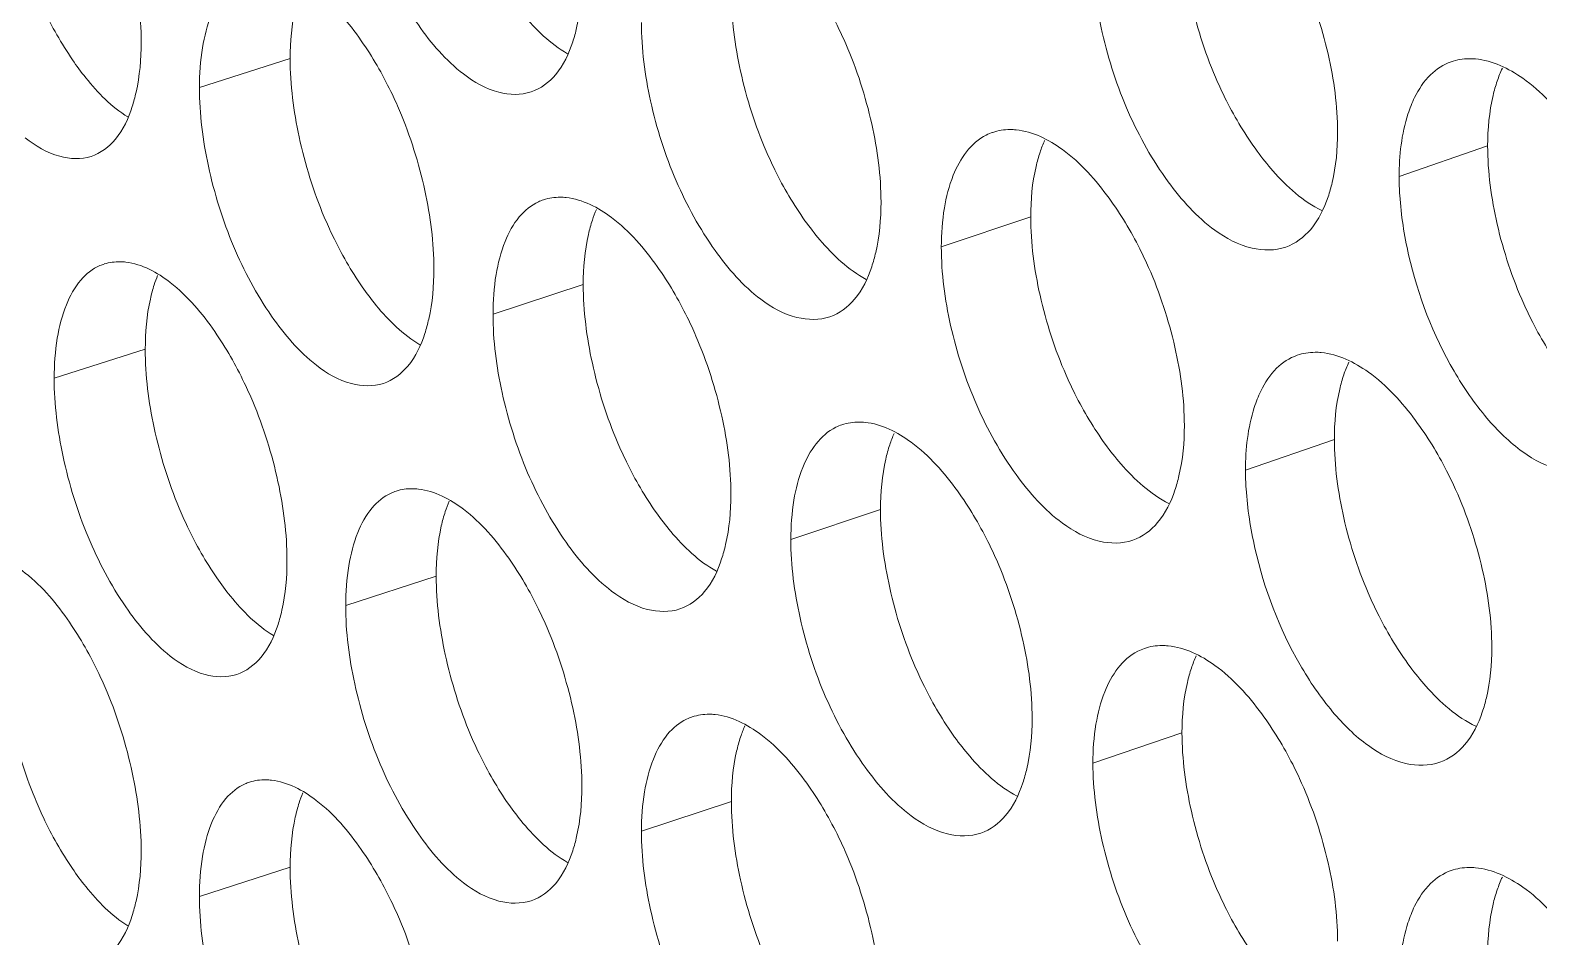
# Model space of a CAD drawing. Header units: millimetres. Extents: x 1177 to 4147, y 93 to 2194.
# Drawn here: x 2505.48 to 2520.17, y 808.83 to 817.65 of the extents above; entities that cross this region are included whole.
import ezdxf

# ---------------------------------------------------------------- set-up
doc = ezdxf.new("R2010")
doc.units = ezdxf.units.MM
doc.header["$LTSCALE"] = 0.1
doc.layers.get('0').update_dxf_attribs({"lineweight": 13})
doc.layers.add('标注', color=251, linetype='Continuous', lineweight=9)

# ---------------------------------------------------------------- blocks, each defined once
blk = doc.blocks.new('02')
at = {"layer": '标注'}
for p, q in [((4352.008, 758.95), (4350.746, 758.545)), ((4368.662, 757.736), (4367.431, 757.307)), ((4362.307, 756.748), (4361.064, 756.329)), ((4356.084, 755.805), (4354.829, 755.394)), ((4349.993, 754.905), (4348.726, 754.503)), ((4349.993, 754.905), (4348.726, 754.503)), ((4366.53, 753.651), (4365.294, 753.226)), ((4360.218, 752.679), (4358.971, 752.262)), ((4354.039, 751.75), (4352.78, 751.342)), ((4354.039, 751.75), (4352.78, 751.342)), ((4364.411, 749.572), (4363.172, 749.15)), ((4358.144, 748.614), (4356.893, 748.201)), ((4358.144, 748.614), (4356.893, 748.201)), ((4352.008, 747.7), (4350.746, 747.295))]:
    blk.add_line(p, q, dxfattribs=at)
for centre, radius, start, end in [((4362.005, 757.252), 0.708, 108.7111, 116.4326), ((4355.745, 756.34), 0.68, 108.1838, 114.818), ((4349.619, 755.471), 0.651, 107.6638, 113.1281), ((4349.619, 755.471), 0.651, 107.6638, 113.1281), ((4351.866, 755.241), 1.837, 157.8589, 162.2429), ((4351.866, 755.241), 1.837, 157.8589, 162.2429), ((4359.904, 753.193), 0.699, 108.5345, 115.9025), ((4353.688, 752.295), 0.67, 108.0096, 114.2633), ((4353.688, 752.295), 0.67, 108.0096, 114.2633), ((4355.89, 752.088), 1.814, 157.2003, 162.034), ((4355.89, 752.088), 1.814, 157.2003, 162.034), ((4364.121, 750.066), 0.718, 108.8885, 116.9547), ((4357.817, 749.139), 0.689, 108.3587, 115.3644), ((4357.817, 749.139), 0.689, 108.3587, 115.3644), ((4351.646, 748.256), 0.661, 107.8363, 113.7), ((4353.87, 748.037), 1.825, 157.5283, 162.138)]:
    blk.add_arc(centre, radius, start, end, dxfattribs=at)
for points, knots in [([(4352.78, 762.592), (4352.78, 762.226), (4352.879, 761.47), (4353.217, 760.392), (4353.725, 759.448), (4354.173, 758.923), (4354.418, 758.735)], [0, 0, 0, 0, 0.255445, 0.527438, 0.784592, 1, 1, 1, 1]), ([(4349.936, 759.178), (4349.936, 759.544), (4349.838, 760.3), (4349.614, 761.025), (4349.463, 761.385)], [0, 0, 0, 0, 0.48436, 1, 1, 1, 1]), ([(4364.411, 760.822), (4364.411, 760.456), (4364.514, 759.701), (4364.749, 758.978), (4364.907, 758.622)], [0, 0, 0, 0, 0.484224, 1, 1, 1, 1]), ([(4363.172, 760.4), (4363.172, 760.034), (4363.275, 759.278), (4363.626, 758.202), (4364.153, 757.264), (4364.616, 756.746), (4364.869, 756.562)], [0, 0, 0, 0, 0.254475, 0.525644, 0.782923, 1, 1, 1, 1]), ([(4352.996, 759.198), (4352.819, 759.451), (4352.475, 759.866), (4351.975, 760.136), (4351.749, 760.162)], [0, 0, 0, 0, 0.575082, 1, 1, 1, 1]), ([(4351.381, 760.111), (4351.278, 760.066), (4351.081, 759.905), (4350.888, 759.543), (4350.769, 759.077), (4350.746, 758.731), (4350.746, 758.545)], [0, 0, 0, 0, 0.1898, 0.414696, 0.684955, 1, 1, 1, 1]), ([(4355.938, 759.181), (4355.959, 759.246), (4356.039, 759.538), (4356.065, 759.843), (4356.065, 760.077)], [0, 0, 0, 0, 0.226657, 1, 1, 1, 1]), ([(4359.735, 759.153), (4359.697, 759.241), (4359.541, 759.576), (4359.352, 759.897), (4359.192, 760.119)], [0, 0, 0, 0, 0.259679, 1, 1, 1, 1]), ([(4366.575, 757.924), (4366.575, 758.29), (4366.471, 759.045), (4366.233, 759.766), (4366.074, 760.122)], [0, 0, 0, 0, 0.484049, 1, 1, 1, 1]), ([(4348.46, 759.905), (4348.496, 759.817), (4348.645, 759.48), (4348.826, 759.158), (4348.98, 758.933)], [0, 0, 0, 0, 0.260232, 1, 1, 1, 1]), ([(4352.133, 759.847), (4352.112, 759.782), (4352.034, 759.489), (4352.008, 759.184), (4352.008, 758.95)], [0, 0, 0, 0, 0.226307, 1, 1, 1, 1]), ([(4355.048, 759.825), (4355.111, 759.736), (4355.343, 759.431), (4355.627, 759.154), (4355.867, 759.017)], [0, 0, 0, 0, 0.282202, 1, 1, 1, 1]), ([(4358.144, 759.864), (4358.144, 759.498), (4358.244, 758.743), (4358.474, 758.019), (4358.629, 757.661)], [0, 0, 0, 0, 0.484339, 1, 1, 1, 1]), ([(4356.893, 759.451), (4356.893, 759.085), (4356.993, 758.329), (4357.336, 757.251), (4357.852, 756.309), (4358.306, 755.787), (4358.554, 755.601)], [0, 0, 0, 0, 0.255058, 0.526721, 0.783925, 1, 1, 1, 1]), ([(4349.811, 758.282), (4349.832, 758.347), (4349.911, 758.639), (4349.936, 758.944), (4349.936, 759.178)], [0, 0, 0, 0, 0.226242, 1, 1, 1, 1]), ([(4353.528, 758.228), (4353.49, 758.316), (4353.338, 758.652), (4353.153, 758.974), (4352.996, 759.198)], [0, 0, 0, 0, 0.259945, 1, 1, 1, 1]), ([(4355.359, 758.486), (4355.492, 758.529), (4355.754, 758.729), (4355.884, 759.019), (4355.938, 759.181)], [0, 0, 0, 0, 0.449251, 1, 1, 1, 1]), ([(4360.225, 756.951), (4360.225, 757.317), (4360.123, 758.072), (4359.891, 758.796), (4359.735, 759.153)], [0, 0, 0, 0, 0.484165, 1, 1, 1, 1]), ([(4348.98, 758.933), (4349.038, 758.847), (4349.258, 758.549), (4349.523, 758.278), (4349.749, 758.137)], [0, 0, 0, 0, 0.281347, 1, 1, 1, 1]), ([(4352.008, 758.95), (4352.008, 758.584), (4352.107, 757.828), (4352.332, 757.102), (4352.483, 756.743)], [0, 0, 0, 0, 0.484455, 1, 1, 1, 1]), ([(4368.153, 758.905), (4368.046, 758.868), (4367.837, 758.73), (4367.703, 758.523), (4367.646, 758.408)], [0, 0, 0, 0, 0.467496, 1, 1, 1, 1]), ([(4368.492, 758.944), (4368.463, 758.946), (4368.349, 758.951), (4368.233, 758.933), (4368.153, 758.905)], [0, 0, 0, 0, 0.258663, 1, 1, 1, 1]), ([(4369.811, 758.004), (4369.623, 758.254), (4369.252, 758.669), (4368.729, 758.923), (4368.492, 758.944)], [0, 0, 0, 0, 0.569371, 1, 1, 1, 1]), ([(4354.418, 758.735), (4354.565, 758.623), (4354.861, 758.449), (4355.217, 758.439), (4355.359, 758.486)], [0, 0, 0, 0, 0.552376, 1, 1, 1, 1]), ([(4350.746, 758.545), (4350.746, 758.179), (4350.844, 757.423), (4351.18, 756.344), (4351.684, 755.399), (4352.128, 754.873), (4352.372, 754.684)], [0, 0, 0, 0, 0.255639, 0.527795, 0.784925, 1, 1, 1, 1]), ([(4364.907, 758.622), (4364.945, 758.534), (4365.103, 758.2), (4365.295, 757.881), (4365.457, 757.66)], [0, 0, 0, 0, 0.259522, 1, 1, 1, 1]), ([(4368.795, 758.635), (4368.772, 758.57), (4368.69, 758.277), (4368.662, 757.97), (4368.662, 757.736)], [0, 0, 0, 0, 0.227421, 1, 1, 1, 1]), ([(4349.24, 757.589), (4349.371, 757.631), (4349.632, 757.831), (4349.759, 758.12), (4349.811, 758.282)], [0, 0, 0, 0, 0.446528, 1, 1, 1, 1]), ([(4367.646, 758.408), (4367.61, 758.334), (4367.472, 757.983), (4367.431, 757.6), (4367.431, 757.307)], [0, 0, 0, 0, 0.219864, 1, 1, 1, 1]), ([(4354.007, 756.023), (4354.007, 756.389), (4353.908, 757.144), (4353.68, 757.869), (4353.528, 758.228)], [0, 0, 0, 0, 0.484282, 1, 1, 1, 1]), ([(4348.324, 757.847), (4348.466, 757.735), (4348.753, 757.56), (4349.101, 757.545), (4349.24, 757.589)], [0, 0, 0, 0, 0.554103, 1, 1, 1, 1]), ([(4361.689, 757.886), (4361.473, 757.779), (4361.227, 757.409), (4361.089, 756.851), (4361.064, 756.51), (4361.064, 756.329)], [0, 0, 0, 0, 0.41671, 0.687379, 1, 1, 1, 1]), ([(4362.104, 757.957), (4362.076, 757.96), (4361.966, 757.966), (4361.855, 757.949), (4361.778, 757.923)], [0, 0, 0, 0, 0.258751, 1, 1, 1, 1]), ([(4363.396, 757.008), (4363.212, 757.26), (4362.851, 757.674), (4362.336, 757.935), (4362.104, 757.957)], [0, 0, 0, 0, 0.571465, 1, 1, 1, 1]), ([(4366.443, 757.026), (4366.465, 757.091), (4366.547, 757.384), (4366.575, 757.69), (4366.575, 757.924)], [0, 0, 0, 0, 0.227356, 1, 1, 1, 1]), ([(4358.629, 757.661), (4358.667, 757.573), (4358.821, 757.237), (4359.009, 756.917), (4359.168, 756.694)], [0, 0, 0, 0, 0.259789, 1, 1, 1, 1]), ([(4362.437, 757.646), (4362.415, 757.581), (4362.334, 757.288), (4362.307, 756.983), (4362.307, 756.748)], [0, 0, 0, 0, 0.227, 1, 1, 1, 1]), ([(4365.457, 757.66), (4365.525, 757.566), (4365.779, 757.247), (4366.093, 756.963), (4366.356, 756.834)], [0, 0, 0, 0, 0.283373, 1, 1, 1, 1]), ([(4368.662, 757.736), (4368.662, 757.37), (4368.766, 756.615), (4369.005, 755.893), (4369.165, 755.538)], [0, 0, 0, 0, 0.484147, 1, 1, 1, 1]), ([(4367.431, 757.307), (4367.431, 757.22), (4367.444, 756.854), (4367.501, 756.491), (4367.563, 756.219)], [0, 0, 0, 0, 0.237523, 1, 1, 1, 1]), ([(4355.847, 757.016), (4355.82, 757.019), (4355.714, 757.025), (4355.608, 757.01), (4355.533, 756.986)], [0, 0, 0, 0, 0.258853, 1, 1, 1, 1]), ([(4357.112, 756.057), (4356.932, 756.31), (4356.581, 756.725), (4356.076, 756.991), (4355.847, 757.016)], [0, 0, 0, 0, 0.573616, 1, 1, 1, 1]), ([(4363.947, 756.044), (4363.908, 756.132), (4363.749, 756.467), (4363.558, 756.787), (4363.396, 757.008)], [0, 0, 0, 0, 0.2595, 1, 1, 1, 1]), ([(4365.854, 756.327), (4365.988, 756.374), (4366.251, 756.574), (4366.388, 756.864), (4366.443, 757.026)], [0, 0, 0, 0, 0.453533, 1, 1, 1, 1]), ([(4355.46, 756.957), (4355.358, 756.909), (4355.162, 756.746), (4354.971, 756.385), (4354.852, 755.921), (4354.829, 755.578), (4354.829, 755.394)], [0, 0, 0, 0, 0.191473, 0.417182, 0.686837, 1, 1, 1, 1]), ([(4360.096, 756.054), (4360.118, 756.119), (4360.198, 756.412), (4360.225, 756.717), (4360.225, 756.951)], [0, 0, 0, 0, 0.226935, 1, 1, 1, 1]), ([(4352.483, 756.743), (4352.52, 756.655), (4352.671, 756.319), (4352.855, 755.997), (4353.01, 755.773)], [0, 0, 0, 0, 0.260055, 1, 1, 1, 1]), ([(4356.211, 756.702), (4356.189, 756.637), (4356.11, 756.344), (4356.084, 756.039), (4356.084, 755.805)], [0, 0, 0, 0, 0.226582, 1, 1, 1, 1]), ([(4359.168, 756.694), (4359.233, 756.604), (4359.473, 756.292), (4359.769, 756.012), (4360.019, 755.878)], [0, 0, 0, 0, 0.282708, 1, 1, 1, 1]), ([(4362.307, 756.748), (4362.307, 756.382), (4362.409, 755.627), (4362.643, 754.904), (4362.799, 754.547)], [0, 0, 0, 0, 0.484262, 1, 1, 1, 1]), ([(4364.869, 756.562), (4365.023, 756.45), (4365.337, 756.278), (4365.706, 756.276), (4365.854, 756.327)], [0, 0, 0, 0, 0.549699, 1, 1, 1, 1]), ([(4361.064, 756.329), (4361.064, 755.963), (4361.166, 755.207), (4361.515, 754.13), (4362.038, 753.191), (4362.498, 752.671), (4362.749, 752.487)], [0, 0, 0, 0, 0.254669, 0.526003, 0.783257, 1, 1, 1, 1]), ([(4367.563, 756.219), (4367.692, 755.655), (4368, 754.849), (4368.609, 753.963), (4368.965, 753.611), (4369.151, 753.478)], [0, 0, 0, 0, 0.539288, 0.786761, 1, 1, 1, 1]), ([(4349.363, 756.07), (4349.26, 756.026), (4349.062, 755.866), (4348.869, 755.505), (4348.75, 755.037), (4348.726, 754.69), (4348.726, 754.503)], [0, 0, 0, 0, 0.188951, 0.413428, 0.683995, 1, 1, 1, 1]), ([(4349.363, 756.07), (4349.26, 756.026), (4349.062, 755.866), (4348.869, 755.505), (4348.75, 755.037), (4348.726, 754.69), (4348.726, 754.503)], [0, 0, 0, 0, 0.188951, 0.413428, 0.683995, 1, 1, 1, 1]), ([(4349.722, 756.118), (4349.696, 756.121), (4349.595, 756.128), (4349.493, 756.114), (4349.421, 756.092)], [0, 0, 0, 0, 0.258969, 1, 1, 1, 1]), ([(4349.722, 756.118), (4349.696, 756.121), (4349.595, 756.128), (4349.493, 756.114), (4349.421, 756.092)], [0, 0, 0, 0, 0.258969, 1, 1, 1, 1]), ([(4350.96, 755.151), (4350.785, 755.403), (4350.444, 755.819), (4349.948, 756.091), (4349.722, 756.118)], [0, 0, 0, 0, 0.575826, 1, 1, 1, 1]), ([(4350.96, 755.151), (4350.785, 755.403), (4350.444, 755.819), (4349.948, 756.091), (4349.722, 756.118)], [0, 0, 0, 0, 0.575826, 1, 1, 1, 1]), ([(4353.881, 755.126), (4353.902, 755.191), (4353.981, 755.484), (4354.007, 755.789), (4354.007, 756.023)], [0, 0, 0, 0, 0.226518, 1, 1, 1, 1]), ([(4357.651, 755.09), (4357.613, 755.178), (4357.458, 755.513), (4357.271, 755.834), (4357.112, 756.057)], [0, 0, 0, 0, 0.259768, 1, 1, 1, 1]), ([(4359.513, 755.357), (4359.646, 755.402), (4359.909, 755.602), (4360.042, 755.892), (4360.096, 756.054)], [0, 0, 0, 0, 0.451001, 1, 1, 1, 1]), ([(4364.444, 753.845), (4364.444, 754.211), (4364.34, 754.966), (4364.104, 755.688), (4363.947, 756.044)], [0, 0, 0, 0, 0.484088, 1, 1, 1, 1]), ([(4350.117, 755.802), (4350.096, 755.736), (4350.018, 755.444), (4349.993, 755.139), (4349.993, 754.905)], [0, 0, 0, 0, 0.226169, 1, 1, 1, 1]), ([(4350.117, 755.802), (4350.096, 755.736), (4350.018, 755.444), (4349.993, 755.139), (4349.993, 754.905)], [0, 0, 0, 0, 0.226169, 1, 1, 1, 1]), ([(4353.01, 755.773), (4353.072, 755.685), (4353.3, 755.382), (4353.577, 755.107), (4353.813, 754.968)], [0, 0, 0, 0, 0.28193, 1, 1, 1, 1]), ([(4356.084, 755.805), (4356.084, 755.439), (4356.183, 754.683), (4356.412, 753.958), (4356.565, 753.6)], [0, 0, 0, 0, 0.484378, 1, 1, 1, 1]), ([(4358.554, 755.601), (4358.704, 755.489), (4359.007, 755.316), (4359.369, 755.309), (4359.513, 755.357)], [0, 0, 0, 0, 0.551276, 1, 1, 1, 1]), ([(4354.829, 755.394), (4354.829, 755.028), (4354.929, 754.272), (4355.269, 753.194), (4355.781, 752.251), (4356.232, 751.728), (4356.479, 751.541)], [0, 0, 0, 0, 0.255252, 0.52708, 0.784259, 1, 1, 1, 1]), ([(4369.165, 755.538), (4369.204, 755.45), (4369.364, 755.116), (4369.558, 754.798), (4369.722, 754.578)], [0, 0, 0, 0, 0.259343, 1, 1, 1, 1]), ([(4351.488, 754.179), (4351.451, 754.267), (4351.299, 754.604), (4351.116, 754.926), (4350.96, 755.151)], [0, 0, 0, 0, 0.260034, 1, 1, 1, 1]), ([(4351.488, 754.179), (4351.451, 754.267), (4351.299, 754.604), (4351.116, 754.926), (4350.96, 755.151)], [0, 0, 0, 0, 0.260034, 1, 1, 1, 1]), ([(4353.305, 754.432), (4353.437, 754.475), (4353.698, 754.675), (4353.828, 754.964), (4353.881, 755.126)], [0, 0, 0, 0, 0.448356, 1, 1, 1, 1]), ([(4358.138, 752.887), (4358.138, 753.253), (4358.037, 754.008), (4357.806, 754.732), (4357.651, 755.09)], [0, 0, 0, 0, 0.484204, 1, 1, 1, 1]), ([(4349.993, 754.905), (4349.993, 754.539), (4350.09, 753.783), (4350.314, 753.056), (4350.464, 752.697)], [0, 0, 0, 0, 0.484494, 1, 1, 1, 1]), ([(4349.993, 754.905), (4349.993, 754.539), (4350.09, 753.783), (4350.314, 753.056), (4350.464, 752.697)], [0, 0, 0, 0, 0.484494, 1, 1, 1, 1]), ([(4366.013, 754.822), (4365.907, 754.786), (4365.697, 754.648), (4365.563, 754.44), (4365.507, 754.325)], [0, 0, 0, 0, 0.466707, 1, 1, 1, 1]), ([(4366.348, 754.86), (4366.319, 754.863), (4366.207, 754.868), (4366.092, 754.85), (4366.013, 754.822)], [0, 0, 0, 0, 0.258691, 1, 1, 1, 1]), ([(4367.658, 753.917), (4367.471, 754.168), (4367.104, 754.582), (4366.583, 754.838), (4366.348, 754.86)], [0, 0, 0, 0, 0.570063, 1, 1, 1, 1]), ([(4348.726, 754.503), (4348.726, 754.137), (4348.824, 753.381), (4349.157, 752.301), (4349.657, 751.355), (4350.098, 750.828), (4350.341, 750.638)], [0, 0, 0, 0, 0.255833, 0.528153, 0.785258, 1, 1, 1, 1]), ([(4348.726, 754.503), (4348.726, 754.137), (4348.824, 753.381), (4349.157, 752.301), (4349.657, 751.355), (4350.098, 750.828), (4350.341, 750.638)], [0, 0, 0, 0, 0.255833, 0.528153, 0.785258, 1, 1, 1, 1]), ([(4352.372, 754.684), (4352.517, 754.572), (4352.81, 754.398), (4353.164, 754.386), (4353.305, 754.432)], [0, 0, 0, 0, 0.552941, 1, 1, 1, 1]), ([(4362.799, 754.547), (4362.838, 754.459), (4362.995, 754.124), (4363.185, 753.804), (4363.346, 753.583)], [0, 0, 0, 0, 0.259611, 1, 1, 1, 1]), ([(4366.661, 754.55), (4366.639, 754.485), (4366.557, 754.192), (4366.53, 753.886), (4366.53, 753.651)], [0, 0, 0, 0, 0.22728, 1, 1, 1, 1]), ([(4365.507, 754.325), (4365.471, 754.251), (4365.335, 753.9), (4365.294, 753.519), (4365.294, 753.226)], [0, 0, 0, 0, 0.219714, 1, 1, 1, 1]), ([(4351.964, 751.973), (4351.964, 752.339), (4351.866, 753.095), (4351.639, 753.82), (4351.488, 754.179)], [0, 0, 0, 0, 0.484321, 1, 1, 1, 1]), ([(4351.964, 751.973), (4351.964, 752.339), (4351.866, 753.095), (4351.639, 753.82), (4351.488, 754.179)], [0, 0, 0, 0, 0.484321, 1, 1, 1, 1]), ([(4360.004, 753.889), (4359.976, 753.892), (4359.867, 753.897), (4359.758, 753.881), (4359.681, 753.856)], [0, 0, 0, 0, 0.258783, 1, 1, 1, 1]), ([(4361.287, 752.936), (4361.104, 753.188), (4360.746, 753.603), (4360.235, 753.865), (4360.004, 753.889)], [0, 0, 0, 0, 0.572175, 1, 1, 1, 1]), ([(4368.216, 752.955), (4368.177, 753.043), (4368.016, 753.377), (4367.822, 753.696), (4367.658, 753.917)], [0, 0, 0, 0, 0.259321, 1, 1, 1, 1]), ([(4359.598, 753.822), (4359.381, 753.716), (4359.133, 753.346), (4358.996, 752.787), (4358.971, 752.444), (4358.971, 752.262)], [0, 0, 0, 0, 0.415426, 0.686428, 1, 1, 1, 1]), ([(4364.312, 752.947), (4364.334, 753.012), (4364.416, 753.305), (4364.444, 753.611), (4364.444, 753.845)], [0, 0, 0, 0, 0.227216, 1, 1, 1, 1]), ([(4366.53, 753.651), (4366.53, 753.286), (4366.633, 752.53), (4366.87, 751.808), (4367.028, 751.452)], [0, 0, 0, 0, 0.484186, 1, 1, 1, 1]), ([(4356.565, 753.6), (4356.603, 753.512), (4356.757, 753.176), (4356.943, 752.855), (4357.101, 752.632)], [0, 0, 0, 0, 0.259878, 1, 1, 1, 1]), ([(4360.347, 753.577), (4360.325, 753.512), (4360.245, 753.219), (4360.218, 752.913), (4360.218, 752.679)], [0, 0, 0, 0, 0.22686, 1, 1, 1, 1]), ([(4363.346, 753.583), (4363.413, 753.49), (4363.663, 753.174), (4363.971, 752.891), (4364.229, 752.76)], [0, 0, 0, 0, 0.283164, 1, 1, 1, 1]), ([(4369.151, 753.478), (4369.309, 753.365), (4369.629, 753.195), (4370.004, 753.196), (4370.154, 753.249)], [0, 0, 0, 0, 0.548694, 1, 1, 1, 1]), ([(4365.294, 753.226), (4365.294, 753.139), (4365.307, 752.773), (4365.364, 752.409), (4365.426, 752.137)], [0, 0, 0, 0, 0.237501, 1, 1, 1, 1]), ([(4353.413, 752.906), (4353.311, 752.86), (4353.114, 752.698), (4352.922, 752.337), (4352.804, 751.872), (4352.78, 751.527), (4352.78, 751.342)], [0, 0, 0, 0, 0.190641, 0.415947, 0.685903, 1, 1, 1, 1]), ([(4353.413, 752.906), (4353.311, 752.86), (4353.114, 752.698), (4352.922, 752.337), (4352.804, 751.872), (4352.78, 751.527), (4352.78, 751.342)], [0, 0, 0, 0, 0.190641, 0.415947, 0.685903, 1, 1, 1, 1]), ([(4353.791, 752.962), (4353.764, 752.965), (4353.66, 752.971), (4353.554, 752.957), (4353.481, 752.933)], [0, 0, 0, 0, 0.25889, 1, 1, 1, 1]), ([(4353.791, 752.962), (4353.764, 752.965), (4353.66, 752.971), (4353.554, 752.957), (4353.481, 752.933)], [0, 0, 0, 0, 0.25889, 1, 1, 1, 1]), ([(4355.047, 752), (4354.868, 752.253), (4354.52, 752.668), (4354.018, 752.936), (4353.791, 752.962)], [0, 0, 0, 0, 0.574346, 1, 1, 1, 1]), ([(4355.047, 752), (4354.868, 752.253), (4354.52, 752.668), (4354.018, 752.936), (4353.791, 752.962)], [0, 0, 0, 0, 0.574346, 1, 1, 1, 1]), ([(4358.009, 751.99), (4358.031, 752.055), (4358.111, 752.347), (4358.138, 752.653), (4358.138, 752.887)], [0, 0, 0, 0, 0.226796, 1, 1, 1, 1]), ([(4361.834, 751.971), (4361.795, 752.059), (4361.638, 752.394), (4361.447, 752.714), (4361.287, 752.936)], [0, 0, 0, 0, 0.259589, 1, 1, 1, 1]), ([(4363.726, 752.249), (4363.86, 752.295), (4364.123, 752.495), (4364.258, 752.785), (4364.312, 752.947)], [0, 0, 0, 0, 0.452702, 1, 1, 1, 1]), ([(4368.72, 750.759), (4368.72, 751.124), (4368.616, 751.879), (4368.376, 752.6), (4368.216, 752.955)], [0, 0, 0, 0, 0.484011, 1, 1, 1, 1]), ([(4350.464, 752.697), (4350.501, 752.608), (4350.651, 752.272), (4350.833, 751.95), (4350.988, 751.726)], [0, 0, 0, 0, 0.260144, 1, 1, 1, 1]), ([(4350.464, 752.697), (4350.501, 752.608), (4350.651, 752.272), (4350.833, 751.95), (4350.988, 751.726)], [0, 0, 0, 0, 0.260144, 1, 1, 1, 1]), ([(4354.165, 752.647), (4354.143, 752.582), (4354.065, 752.289), (4354.039, 751.984), (4354.039, 751.75)], [0, 0, 0, 0, 0.226444, 1, 1, 1, 1]), ([(4354.165, 752.647), (4354.143, 752.582), (4354.065, 752.289), (4354.039, 751.984), (4354.039, 751.75)], [0, 0, 0, 0, 0.226444, 1, 1, 1, 1]), ([(4357.101, 752.632), (4357.164, 752.543), (4357.401, 752.234), (4357.691, 751.955), (4357.935, 751.82)], [0, 0, 0, 0, 0.282461, 1, 1, 1, 1]), ([(4360.218, 752.679), (4360.218, 752.313), (4360.319, 751.557), (4360.551, 750.834), (4360.707, 750.476)], [0, 0, 0, 0, 0.484301, 1, 1, 1, 1]), ([(4362.749, 752.487), (4362.902, 752.375), (4363.212, 752.203), (4363.579, 752.199), (4363.726, 752.249)], [0, 0, 0, 0, 0.550215, 1, 1, 1, 1]), ([(4358.971, 752.262), (4358.971, 751.896), (4359.072, 751.14), (4359.418, 750.063), (4359.938, 749.123), (4360.395, 748.602), (4360.644, 748.417)], [0, 0, 0, 0, 0.254863, 0.526363, 0.783591, 1, 1, 1, 1]), ([(4348.939, 751.108), (4348.766, 751.361), (4348.428, 751.777), (4347.935, 752.051), (4347.711, 752.078)], [0, 0, 0, 0, 0.576575, 1, 1, 1, 1]), ([(4351.839, 751.077), (4351.86, 751.142), (4351.939, 751.434), (4351.964, 751.739), (4351.964, 751.973)], [0, 0, 0, 0, 0.22638, 1, 1, 1, 1]), ([(4351.839, 751.077), (4351.86, 751.142), (4351.939, 751.434), (4351.964, 751.739), (4351.964, 751.973)], [0, 0, 0, 0, 0.22638, 1, 1, 1, 1]), ([(4355.582, 751.031), (4355.544, 751.119), (4355.391, 751.455), (4355.204, 751.777), (4355.047, 752)], [0, 0, 0, 0, 0.259857, 1, 1, 1, 1]), ([(4355.582, 751.031), (4355.544, 751.119), (4355.391, 751.455), (4355.204, 751.777), (4355.047, 752)], [0, 0, 0, 0, 0.259857, 1, 1, 1, 1]), ([(4357.429, 751.294), (4357.562, 751.338), (4357.824, 751.538), (4357.956, 751.828), (4358.009, 751.99)], [0, 0, 0, 0, 0.450132, 1, 1, 1, 1]), ([(4365.426, 752.137), (4365.554, 751.573), (4365.859, 750.767), (4366.464, 749.879), (4366.817, 749.526), (4367.003, 749.393)], [0, 0, 0, 0, 0.539686, 0.787091, 1, 1, 1, 1]), ([(4362.327, 749.771), (4362.327, 750.136), (4362.225, 750.892), (4361.99, 751.614), (4361.834, 751.971)], [0, 0, 0, 0, 0.484127, 1, 1, 1, 1]), ([(4350.988, 751.726), (4351.048, 751.639), (4351.271, 751.338), (4351.543, 751.065), (4351.774, 750.925)], [0, 0, 0, 0, 0.281645, 1, 1, 1, 1]), ([(4350.988, 751.726), (4351.048, 751.639), (4351.271, 751.338), (4351.543, 751.065), (4351.774, 750.925)], [0, 0, 0, 0, 0.281645, 1, 1, 1, 1]), ([(4354.039, 751.75), (4354.039, 751.384), (4354.138, 750.628), (4354.365, 749.903), (4354.517, 749.544)], [0, 0, 0, 0, 0.484416, 1, 1, 1, 1]), ([(4354.039, 751.75), (4354.039, 751.384), (4354.138, 750.628), (4354.365, 749.903), (4354.517, 749.544)], [0, 0, 0, 0, 0.484416, 1, 1, 1, 1]), ([(4356.479, 751.541), (4356.627, 751.429), (4356.927, 751.255), (4357.286, 751.247), (4357.429, 751.294)], [0, 0, 0, 0, 0.551821, 1, 1, 1, 1]), ([(4367.028, 751.452), (4367.067, 751.365), (4367.227, 751.03), (4367.419, 750.712), (4367.582, 750.491)], [0, 0, 0, 0, 0.259432, 1, 1, 1, 1]), ([(4352.78, 751.342), (4352.78, 750.976), (4352.879, 750.22), (4353.217, 749.142), (4353.725, 748.198), (4354.173, 747.673), (4354.418, 747.485)], [0, 0, 0, 0, 0.255445, 0.527438, 0.784592, 1, 1, 1, 1]), ([(4352.78, 751.342), (4352.78, 750.976), (4352.879, 750.22), (4353.217, 749.142), (4353.725, 748.198), (4354.173, 747.673), (4354.418, 747.485)], [0, 0, 0, 0, 0.255445, 0.527438, 0.784592, 1, 1, 1, 1]), ([(4349.463, 750.135), (4349.427, 750.224), (4349.276, 750.56), (4349.094, 750.883), (4348.939, 751.108)], [0, 0, 0, 0, 0.260123, 1, 1, 1, 1]), ([(4351.265, 750.383), (4351.396, 750.425), (4351.657, 750.625), (4351.786, 750.914), (4351.839, 751.077)], [0, 0, 0, 0, 0.447449, 1, 1, 1, 1]), ([(4351.265, 750.383), (4351.396, 750.425), (4351.657, 750.625), (4351.786, 750.914), (4351.839, 751.077)], [0, 0, 0, 0, 0.447449, 1, 1, 1, 1]), ([(4356.065, 748.827), (4356.065, 749.193), (4355.965, 749.949), (4355.735, 750.673), (4355.582, 751.031)], [0, 0, 0, 0, 0.484243, 1, 1, 1, 1]), ([(4356.065, 748.827), (4356.065, 749.193), (4355.965, 749.949), (4355.735, 750.673), (4355.582, 751.031)], [0, 0, 0, 0, 0.484243, 1, 1, 1, 1]), ([(4347.992, 750.865), (4347.992, 750.498), (4348.089, 749.742), (4348.311, 749.015), (4348.46, 748.655)], [0, 0, 0, 0, 0.484532, 1, 1, 1, 1]), ([(4364.219, 750.781), (4364.19, 750.784), (4364.079, 750.789), (4363.966, 750.772), (4363.888, 750.745)], [0, 0, 0, 0, 0.25872, 1, 1, 1, 1]), ([(4365.52, 749.835), (4365.334, 750.086), (4364.97, 750.501), (4364.453, 750.759), (4364.219, 750.781)], [0, 0, 0, 0, 0.570761, 1, 1, 1, 1]), ([(4368.587, 749.86), (4368.61, 749.925), (4368.692, 750.218), (4368.72, 750.524), (4368.72, 750.759)], [0, 0, 0, 0, 0.227498, 1, 1, 1, 1]), ([(4350.341, 750.638), (4350.484, 750.526), (4350.774, 750.352), (4351.125, 750.338), (4351.265, 750.383)], [0, 0, 0, 0, 0.553517, 1, 1, 1, 1]), ([(4350.341, 750.638), (4350.484, 750.526), (4350.774, 750.352), (4351.125, 750.338), (4351.265, 750.383)], [0, 0, 0, 0, 0.553517, 1, 1, 1, 1]), ([(4363.795, 750.706), (4363.579, 750.596), (4363.334, 750.227), (4363.197, 749.67), (4363.172, 749.33), (4363.172, 749.15)], [0, 0, 0, 0, 0.417976, 0.688317, 1, 1, 1, 1]), ([(4360.707, 750.476), (4360.745, 750.388), (4360.901, 750.053), (4361.09, 749.733), (4361.249, 749.511)], [0, 0, 0, 0, 0.2597, 1, 1, 1, 1]), ([(4364.542, 750.471), (4364.52, 750.406), (4364.438, 750.113), (4364.411, 749.807), (4364.411, 749.572)], [0, 0, 0, 0, 0.22714, 1, 1, 1, 1]), ([(4367.582, 750.491), (4367.652, 750.397), (4367.911, 750.076), (4368.231, 749.79), (4368.498, 749.663)], [0, 0, 0, 0, 0.283571, 1, 1, 1, 1]), ([(4349.936, 747.928), (4349.936, 748.294), (4349.838, 749.05), (4349.614, 749.775), (4349.463, 750.135)], [0, 0, 0, 0, 0.48436, 1, 1, 1, 1]), ([(4357.522, 749.762), (4357.42, 749.713), (4357.225, 749.549), (4357.034, 749.188), (4356.916, 748.726), (4356.893, 748.384), (4356.893, 748.201)], [0, 0, 0, 0, 0.192296, 0.418401, 0.687759, 1, 1, 1, 1]), ([(4357.522, 749.762), (4357.42, 749.713), (4357.225, 749.549), (4357.034, 749.188), (4356.916, 748.726), (4356.893, 748.384), (4356.893, 748.201)], [0, 0, 0, 0, 0.192296, 0.418401, 0.687759, 1, 1, 1, 1]), ([(4357.918, 749.825), (4357.89, 749.828), (4357.784, 749.834), (4357.675, 749.818), (4357.6, 749.793)], [0, 0, 0, 0, 0.258817, 1, 1, 1, 1]), ([(4357.918, 749.825), (4357.89, 749.828), (4357.784, 749.834), (4357.675, 749.818), (4357.6, 749.793)], [0, 0, 0, 0, 0.258817, 1, 1, 1, 1]), ([(4359.192, 748.869), (4359.011, 749.121), (4358.656, 749.537), (4358.148, 749.801), (4357.918, 749.825)], [0, 0, 0, 0, 0.572892, 1, 1, 1, 1]), ([(4359.192, 748.869), (4359.011, 749.121), (4358.656, 749.537), (4358.148, 749.801), (4357.918, 749.825)], [0, 0, 0, 0, 0.572892, 1, 1, 1, 1]), ([(4362.197, 748.873), (4362.219, 748.938), (4362.3, 749.231), (4362.327, 749.536), (4362.327, 749.771)], [0, 0, 0, 0, 0.227075, 1, 1, 1, 1]), ([(4366.074, 748.872), (4366.035, 748.96), (4365.876, 749.295), (4365.683, 749.614), (4365.52, 749.835)], [0, 0, 0, 0, 0.25941, 1, 1, 1, 1]), ([(4367.997, 749.161), (4368.131, 749.208), (4368.395, 749.408), (4368.532, 749.698), (4368.587, 749.86)], [0, 0, 0, 0, 0.454353, 1, 1, 1, 1]), ([(4354.517, 749.544), (4354.554, 749.456), (4354.707, 749.12), (4354.891, 748.799), (4355.048, 748.575)], [0, 0, 0, 0, 0.259967, 1, 1, 1, 1]), ([(4354.517, 749.544), (4354.554, 749.456), (4354.707, 749.12), (4354.891, 748.799), (4355.048, 748.575)], [0, 0, 0, 0, 0.259967, 1, 1, 1, 1]), ([(4358.272, 749.512), (4358.25, 749.447), (4358.17, 749.154), (4358.144, 748.849), (4358.144, 748.614)], [0, 0, 0, 0, 0.226721, 1, 1, 1, 1]), ([(4358.272, 749.512), (4358.25, 749.447), (4358.17, 749.154), (4358.144, 748.849), (4358.144, 748.614)], [0, 0, 0, 0, 0.226721, 1, 1, 1, 1]), ([(4361.249, 749.511), (4361.316, 749.42), (4361.561, 749.106), (4361.863, 748.824), (4362.117, 748.692)], [0, 0, 0, 0, 0.282942, 1, 1, 1, 1]), ([(4364.411, 749.572), (4364.411, 749.206), (4364.514, 748.451), (4364.749, 747.728), (4364.907, 747.372)], [0, 0, 0, 0, 0.484224, 1, 1, 1, 1]), ([(4367.003, 749.393), (4367.159, 749.28), (4367.475, 749.109), (4367.848, 749.109), (4367.997, 749.161)], [0, 0, 0, 0, 0.549192, 1, 1, 1, 1]), ([(4363.172, 749.15), (4363.172, 748.784), (4363.275, 748.028), (4363.626, 746.952), (4364.153, 746.014), (4364.616, 745.496), (4364.869, 745.312)], [0, 0, 0, 0, 0.254475, 0.525644, 0.782923, 1, 1, 1, 1]), ([(4351.381, 748.861), (4351.278, 748.816), (4351.081, 748.655), (4350.888, 748.293), (4350.769, 747.827), (4350.746, 747.481), (4350.746, 747.295)], [0, 0, 0, 0, 0.1898, 0.414696, 0.684955, 1, 1, 1, 1]), ([(4351.749, 748.912), (4351.723, 748.915), (4351.62, 748.922), (4351.516, 748.908), (4351.444, 748.885)], [0, 0, 0, 0, 0.258928, 1, 1, 1, 1]), ([(4352.996, 747.948), (4352.819, 748.201), (4352.475, 748.616), (4351.975, 748.886), (4351.749, 748.912)], [0, 0, 0, 0, 0.575082, 1, 1, 1, 1]), ([(4355.938, 747.931), (4355.959, 747.996), (4356.039, 748.288), (4356.065, 748.593), (4356.065, 748.827)], [0, 0, 0, 0, 0.226657, 1, 1, 1, 1]), ([(4355.938, 747.931), (4355.959, 747.996), (4356.039, 748.288), (4356.065, 748.593), (4356.065, 748.827)], [0, 0, 0, 0, 0.226657, 1, 1, 1, 1]), ([(4359.735, 747.903), (4359.697, 747.991), (4359.541, 748.326), (4359.352, 748.647), (4359.192, 748.869)], [0, 0, 0, 0, 0.259679, 1, 1, 1, 1]), ([(4359.735, 747.903), (4359.697, 747.991), (4359.541, 748.326), (4359.352, 748.647), (4359.192, 748.869)], [0, 0, 0, 0, 0.259679, 1, 1, 1, 1]), ([(4361.612, 748.176), (4361.746, 748.221), (4362.008, 748.421), (4362.143, 748.711), (4362.197, 748.873)], [0, 0, 0, 0, 0.451858, 1, 1, 1, 1]), ([(4366.575, 746.674), (4366.575, 747.04), (4366.471, 747.795), (4366.233, 748.516), (4366.074, 748.872)], [0, 0, 0, 0, 0.484049, 1, 1, 1, 1]), ([(4348.46, 748.655), (4348.496, 748.567), (4348.645, 748.23), (4348.826, 747.908), (4348.98, 747.683)], [0, 0, 0, 0, 0.260232, 1, 1, 1, 1]), ([(4352.133, 748.597), (4352.112, 748.532), (4352.034, 748.239), (4352.008, 747.934), (4352.008, 747.7)], [0, 0, 0, 0, 0.226307, 1, 1, 1, 1]), ([(4355.048, 748.575), (4355.111, 748.486), (4355.343, 748.181), (4355.627, 747.904), (4355.867, 747.767)], [0, 0, 0, 0, 0.282202, 1, 1, 1, 1]), ([(4355.048, 748.575), (4355.111, 748.486), (4355.343, 748.181), (4355.627, 747.904), (4355.867, 747.767)], [0, 0, 0, 0, 0.282202, 1, 1, 1, 1]), ([(4358.144, 748.614), (4358.144, 748.248), (4358.244, 747.493), (4358.474, 746.769), (4358.629, 746.411)], [0, 0, 0, 0, 0.484339, 1, 1, 1, 1]), ([(4358.144, 748.614), (4358.144, 748.248), (4358.244, 747.493), (4358.474, 746.769), (4358.629, 746.411)], [0, 0, 0, 0, 0.484339, 1, 1, 1, 1]), ([(4360.644, 748.417), (4360.796, 748.304), (4361.102, 748.132), (4361.467, 748.127), (4361.612, 748.176)], [0, 0, 0, 0, 0.550741, 1, 1, 1, 1]), ([(4356.893, 748.201), (4356.893, 747.835), (4356.993, 747.079), (4357.336, 746.001), (4357.852, 745.059), (4358.306, 744.537), (4358.554, 744.351)], [0, 0, 0, 0, 0.255058, 0.526721, 0.783925, 1, 1, 1, 1]), ([(4356.893, 748.201), (4356.893, 747.835), (4356.993, 747.079), (4357.336, 746.001), (4357.852, 745.059), (4358.306, 744.537), (4358.554, 744.351)], [0, 0, 0, 0, 0.255058, 0.526721, 0.783925, 1, 1, 1, 1]), ([(4349.811, 747.032), (4349.832, 747.097), (4349.911, 747.389), (4349.936, 747.694), (4349.936, 747.928)], [0, 0, 0, 0, 0.226242, 1, 1, 1, 1]), ([(4353.528, 746.978), (4353.49, 747.066), (4353.338, 747.402), (4353.153, 747.724), (4352.996, 747.948)], [0, 0, 0, 0, 0.259945, 1, 1, 1, 1]), ([(4355.359, 747.236), (4355.492, 747.279), (4355.754, 747.479), (4355.884, 747.769), (4355.938, 747.931)], [0, 0, 0, 0, 0.449251, 1, 1, 1, 1]), ([(4355.359, 747.236), (4355.492, 747.279), (4355.754, 747.479), (4355.884, 747.769), (4355.938, 747.931)], [0, 0, 0, 0, 0.449251, 1, 1, 1, 1]), ([(4360.225, 745.701), (4360.225, 746.067), (4360.123, 746.822), (4359.891, 747.546), (4359.735, 747.903)], [0, 0, 0, 0, 0.484165, 1, 1, 1, 1]), ([(4360.225, 745.701), (4360.225, 746.067), (4360.123, 746.822), (4359.891, 747.546), (4359.735, 747.903)], [0, 0, 0, 0, 0.484165, 1, 1, 1, 1]), ([(4348.98, 747.683), (4349.038, 747.597), (4349.258, 747.299), (4349.523, 747.028), (4349.749, 746.887)], [0, 0, 0, 0, 0.281347, 1, 1, 1, 1]), ([(4352.008, 747.7), (4352.008, 747.334), (4352.107, 746.578), (4352.332, 745.852), (4352.483, 745.493)], [0, 0, 0, 0, 0.484455, 1, 1, 1, 1]), ([(4368.153, 747.655), (4368.046, 747.618), (4367.837, 747.48), (4367.703, 747.273), (4367.646, 747.158)], [0, 0, 0, 0, 0.467496, 1, 1, 1, 1]), ([(4368.492, 747.694), (4368.463, 747.696), (4368.349, 747.701), (4368.233, 747.683), (4368.153, 747.655)], [0, 0, 0, 0, 0.258663, 1, 1, 1, 1]), ([(4369.811, 746.754), (4369.623, 747.004), (4369.252, 747.419), (4368.729, 747.673), (4368.492, 747.694)], [0, 0, 0, 0, 0.569371, 1, 1, 1, 1]), ([(4354.418, 747.485), (4354.565, 747.373), (4354.861, 747.199), (4355.217, 747.189), (4355.359, 747.236)], [0, 0, 0, 0, 0.552376, 1, 1, 1, 1]), ([(4354.418, 747.485), (4354.565, 747.373), (4354.861, 747.199), (4355.217, 747.189), (4355.359, 747.236)], [0, 0, 0, 0, 0.552376, 1, 1, 1, 1]), ([(4364.907, 747.372), (4364.945, 747.284), (4365.103, 746.95), (4365.295, 746.631), (4365.457, 746.41)], [0, 0, 0, 0, 0.259522, 1, 1, 1, 1]), ([(4368.795, 747.385), (4368.772, 747.32), (4368.69, 747.027), (4368.662, 746.72), (4368.662, 746.486)], [0, 0, 0, 0, 0.227421, 1, 1, 1, 1]), ([(4350.746, 747.295), (4350.746, 746.929), (4350.844, 746.173), (4351.18, 745.094), (4351.684, 744.149), (4352.128, 743.623), (4352.372, 743.434)], [0, 0, 0, 0, 0.255639, 0.527795, 0.784925, 1, 1, 1, 1]), ([(4367.646, 747.158), (4367.61, 747.084), (4367.472, 746.733), (4367.431, 746.35), (4367.431, 746.057)], [0, 0, 0, 0, 0.219864, 1, 1, 1, 1]), ([(4349.24, 746.339), (4349.371, 746.381), (4349.632, 746.581), (4349.759, 746.87), (4349.811, 747.032)], [0, 0, 0, 0, 0.446528, 1, 1, 1, 1]), ([(4354.007, 744.773), (4354.007, 745.139), (4353.908, 745.894), (4353.68, 746.619), (4353.528, 746.978)], [0, 0, 0, 0, 0.484282, 1, 1, 1, 1])]:
    blk.add_open_spline(points, degree=3, knots=knots, dxfattribs=at)
for points in [[(4368.867, 758.815), (4368.839, 758.756), (4368.816, 758.696), (4368.795, 758.635)], [(4362.501, 757.811), (4362.477, 757.757), (4362.456, 757.702), (4362.437, 757.646)], [(4356.267, 756.851), (4356.246, 756.802), (4356.227, 756.753), (4356.211, 756.702)], [(4366.73, 754.725), (4366.704, 754.668), (4366.681, 754.61), (4366.661, 754.55)], [(4360.408, 753.736), (4360.385, 753.684), (4360.365, 753.631), (4360.347, 753.577)], [(4364.608, 750.641), (4364.583, 750.585), (4364.561, 750.529), (4364.542, 750.471)], [(4358.33, 749.666), (4358.308, 749.616), (4358.289, 749.564), (4358.272, 749.512)], [(4358.33, 749.666), (4358.308, 749.616), (4358.289, 749.564), (4358.272, 749.512)], [(4368.867, 747.565), (4368.839, 747.506), (4368.816, 747.446), (4368.795, 747.385)]]:
    blk.add_open_spline(points, degree=3, dxfattribs=at)

msp = doc.modelspace()

# ---------------------------------------------------------------- block references
at = {"xscale": 0.7, "yscale": 0.7, "zscale": 0.7}
msp.add_blockref('02', (-538.391, 286.112), dxfattribs=at)

doc.saveas('drawing.dxf')
